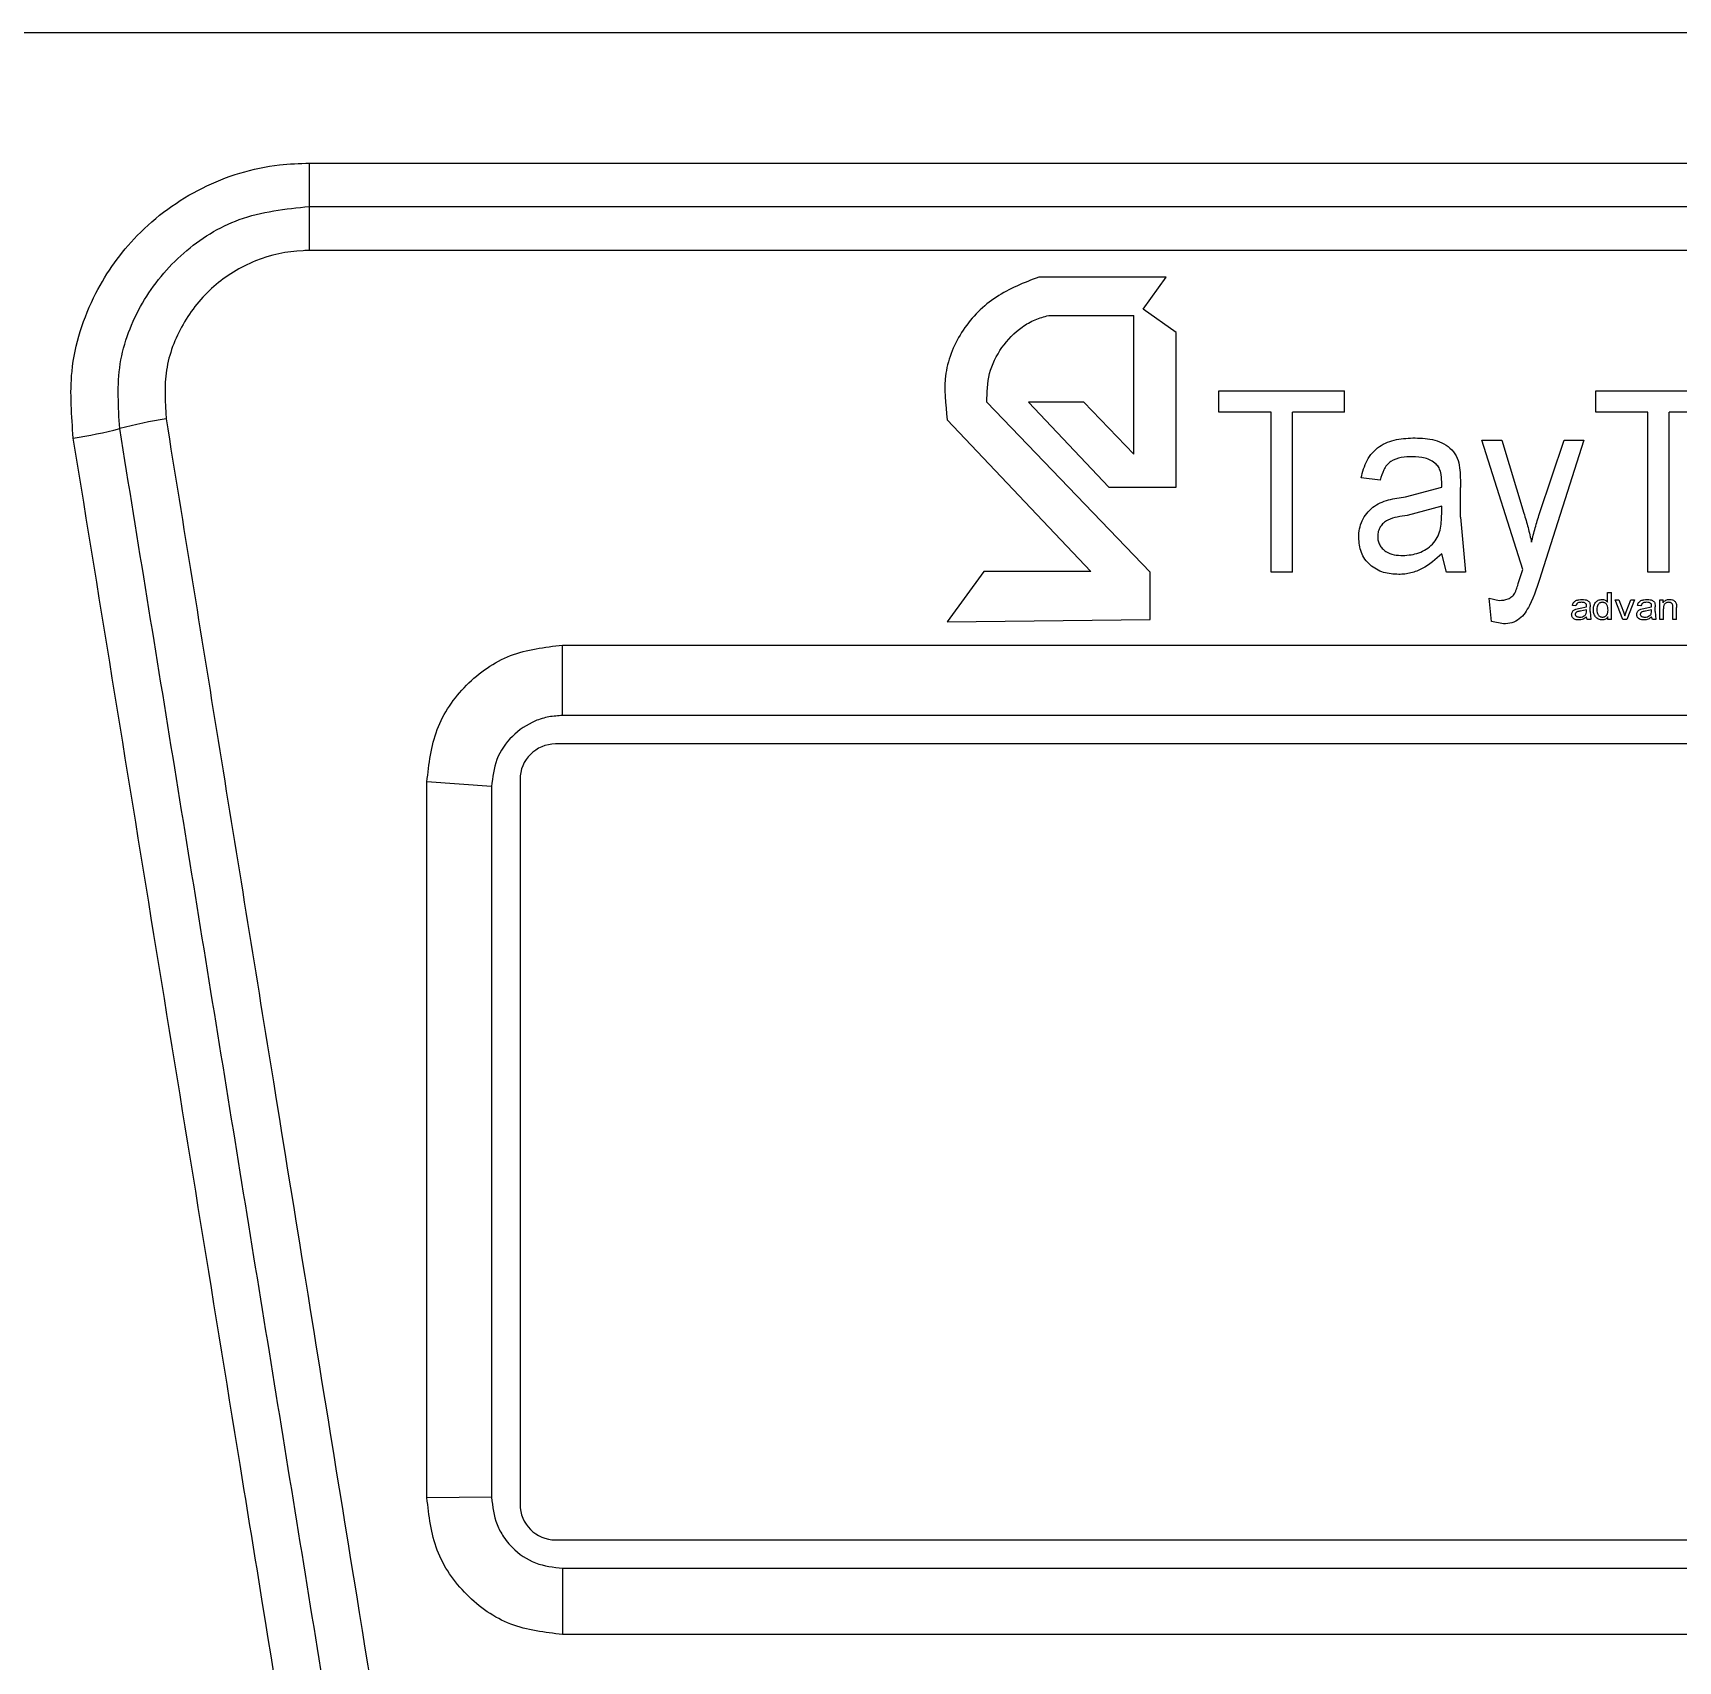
# Model space of a CAD drawing. Extents: x 75 to 2075, y 25 to 1460.
# Drawn here: x 615 to 672.9, y 689.6 to 746.9 of the extents above; entities that cross this region are included whole.
import ezdxf

# ---------------------------------------------------------------- set-up
doc = ezdxf.new("R2010")
doc.units = 0
doc.header["$LTSCALE"] = 5
doc.linetypes.add('SLD-KATı', pattern=[0])
doc.layers.get('0').update_dxf_attribs({"linetype": 'CONTINUOUS'})

msp = doc.modelspace()

# ---------------------------------------------------------------- linework, layer by layer
at = {"color": 7, "linetype": 'SLD-KATı'}
for p, q in [((722.377, 746.87), (612.377, 746.87)), ((624.72, 742.291), (710.035, 742.291)), ((624.72, 740.766), (624.72, 742.291)), ((624.72, 739.213), (624.72, 740.766)), ((624.72, 740.766), (710.035, 740.766)), ((710.035, 739.213), (624.72, 739.213)), ((654.86, 738.28), (650.377, 738.28)), ((654.052, 737.146), (654.86, 738.28)), ((650.728, 736.932), (653.724, 736.932)), ((653.724, 732.051), (653.724, 736.932)), ((655.216, 736.333), (654.052, 737.146)), ((655.216, 730.89), (655.216, 736.333)), ((656.714, 734.277), (661.133, 734.277)), ((656.714, 733.532), (656.714, 734.277)), ((661.133, 733.532), (661.133, 734.277)), ((669.972, 734.277), (674.392, 734.277)), ((669.972, 733.532), (669.972, 734.277)), ((654.296, 727.901), (648.552, 733.876)), ((651.967, 733.876), (650.019, 733.876)), ((650.019, 733.876), (652.846, 730.89)), ((653.724, 732.051), (651.967, 733.876)), ((658.548, 733.532), (656.714, 733.532)), ((658.548, 727.901), (658.548, 733.532)), ((661.133, 733.532), (659.299, 733.532)), ((659.299, 727.901), (659.299, 733.532)), ((671.807, 733.532), (669.972, 733.532)), ((671.807, 727.901), (671.807, 733.532)), ((674.392, 733.532), (672.557, 733.532)), ((672.557, 727.901), (672.557, 733.532)), ((647.16, 733.259), (652.204, 727.927)), ((665.97, 732.539), (666.664, 732.539)), ((667.407, 727.987), (665.97, 732.539)), ((666.664, 732.539), (667.445, 729.975)), ((667.993, 729.958), (668.86, 732.539)), ((669.555, 732.539), (668.051, 727.822)), ((668.86, 732.539), (669.555, 732.539)), ((662.384, 731.132), (661.717, 731.215)), ((664.552, 730.884), (664.552, 731.073)), ((652.846, 730.89), (655.216, 730.89)), ((663.281, 730.552), (664.552, 730.884)), ((665.219, 729.837), (665.219, 730.88)), ((664.552, 730.221), (663.343, 729.89)), ((664.552, 729.945), (664.552, 730.221)), ((665.219, 729.837), (665.386, 727.901)), ((664.719, 727.901), (664.552, 728.541)), ((648.439, 727.927), (647.16, 726.145)), ((652.204, 727.927), (648.439, 727.927)), ((654.296, 726.228), (654.296, 727.901)), ((659.299, 727.901), (658.548, 727.901)), ((665.386, 727.901), (664.719, 727.901)), ((672.557, 727.901), (671.807, 727.901)), ((666.22, 726.988), (666.58, 726.905)), ((666.303, 726.159), (666.22, 726.988)), ((670.388, 727.186), (670.526, 727.186)), ((670.388, 726.839), (670.388, 727.186)), ((670.526, 726.228), (670.526, 727.186)), ((669.275, 726.713), (669.15, 726.726)), ((669.421, 726.626), (669.65, 726.676)), ((669.65, 726.577), (669.435, 726.527)), ((669.65, 726.676), (669.65, 726.704)), ((669.65, 726.535), (669.65, 726.577)), ((669.775, 726.519), (669.775, 726.675)), ((669.775, 726.519), (669.8, 726.228)), ((670.658, 726.925), (670.788, 726.925)), ((670.929, 726.228), (670.658, 726.925)), ((670.788, 726.925), (670.947, 726.506)), ((670.947, 726.506), (670.995, 726.365)), ((670.995, 726.365), (671.04, 726.498)), ((671.04, 726.498), (671.201, 726.925)), ((671.331, 726.925), (671.061, 726.228)), ((671.201, 726.925), (671.331, 726.925)), ((671.564, 726.713), (671.439, 726.726)), ((671.71, 726.626), (671.939, 726.676)), ((671.939, 726.577), (671.724, 726.527)), ((671.939, 726.676), (671.939, 726.704)), ((671.939, 726.535), (671.939, 726.577)), ((672.064, 726.519), (672.064, 726.675)), ((672.064, 726.519), (672.089, 726.228)), ((672.227, 726.925), (672.339, 726.925)), ((672.227, 726.228), (672.227, 726.925)), ((672.339, 726.825), (672.339, 726.925)), ((672.352, 726.228), (672.352, 726.608)), ((672.69, 726.228), (672.69, 726.652)), ((672.815, 726.228), (672.815, 726.655)), ((647.16, 726.145), (654.296, 726.228)), ((666.729, 726.076), (666.303, 726.159)), ((669.675, 726.228), (669.65, 726.324)), ((669.8, 726.228), (669.675, 726.228)), ((670.401, 726.228), (670.401, 726.322)), ((670.526, 726.228), (670.401, 726.228)), ((671.061, 726.228), (670.929, 726.228)), ((671.964, 726.228), (671.939, 726.324)), ((672.089, 726.228), (671.964, 726.228)), ((672.352, 726.228), (672.227, 726.228)), ((672.815, 726.228), (672.69, 726.228)), ((633.627, 725.332), (701.127, 725.332)), ((633.627, 722.854), (633.627, 725.332)), ((701.127, 722.854), (633.627, 722.854)), ((701.377, 721.854), (633.377, 721.854)), ((632.127, 720.604), (632.127, 695.104)), ((628.852, 695.336), (628.852, 720.521)), ((631.127, 720.354), (628.852, 720.521)), ((631.127, 720.354), (631.127, 695.354)), ((631.127, 695.354), (628.852, 695.336)), ((633.377, 693.854), (701.377, 693.854)), ((633.627, 692.854), (633.627, 690.524)), ((633.627, 692.854), (701.127, 692.854)), ((701.127, 690.524), (633.627, 690.524))]:
    msp.add_line(p, q, dxfattribs=at)
for centre, radius, start, end in [((613.905, 748.923), 16.502, 278.73765, 284.52762), ((622.178, 717.225), 16.258, 98.84796, 104.72819), ((633.377, 720.604), 1.25, 90, 180), ((633.377, 695.104), 1.25, 180, 270)]:
    msp.add_arc(centre, radius, start, end, dxfattribs=at)
for points, knots in [([(664.252, 647.854), (664.223, 646.315), (664.169, 643.433), (663.722, 639.414), (662.996, 635.504), (661.93, 631.811), (660.512, 628.469), (659.044, 625.905), (657.625, 623.968), (656.328, 622.53), (654.869, 621.172), (652.982, 619.768), (650.457, 618.438), (647.722, 617.551), (644.745, 617.056), (641.4, 616.982), (637.508, 617.496), (633.499, 618.616), (629.596, 620.209), (625.764, 622.222), (622.022, 624.628), (618.639, 627.187), (615.867, 629.553), (613.511, 631.748), (611.246, 634.022), (608.802, 636.673), (605.946, 640.037), (602.674, 644.28), (599.01, 649.594), (595.274, 655.706), (591.674, 662.375), (587.664, 670.781), (583.613, 680.768), (579.833, 692.105), (576.62, 703.803), (573.966, 715.844), (571.831, 728.411), (570.275, 740.825), (569.226, 753.122), (568.571, 765.352), (568.241, 777.595), (568.177, 791.211), (568.48, 806.204), (568.887, 817.768), (569.265, 823.925), (569.308, 824.633)], [0, 0, 0, 0, 0.015359, 0.028768, 0.040538, 0.055652, 0.068296, 0.078945, 0.087912, 0.095376, 0.101431, 0.111646, 0.124451, 0.137948, 0.149008, 0.163529, 0.180692, 0.198073, 0.213929, 0.230104, 0.247438, 0.263414, 0.276289, 0.286456, 0.297453, 0.309874, 0.323826, 0.342771, 0.364374, 0.388911, 0.414532, 0.440016, 0.481808, 0.522147, 0.560258, 0.605028, 0.648882, 0.693079, 0.737258, 0.781095, 0.825767, 0.871167, 0.931031, 0.99206, 1, 1, 1, 1]), ([(563.037, 823.851), (562.846, 820.26), (562.341, 810.756), (561.963, 795.383), (561.939, 778.806), (562.374, 763.543), (563.191, 749.701), (564.47, 736.397), (566.234, 723.709), (568.247, 712.749), (570.337, 703.437), (572.355, 695.657), (574.551, 688.237), (576.913, 681.173), (579.498, 674.273), (582.485, 667.146), (585.937, 659.855), (589.935, 652.43), (594.211, 645.476), (598.601, 639.244), (602.414, 634.484), (605.786, 630.685), (609.027, 627.352), (612.494, 624.165), (616.105, 621.228), (619.753, 618.617), (623.659, 616.23), (627.501, 614.302), (630.934, 612.931), (633.796, 612.035), (636.464, 611.398), (639.333, 610.933), (642.62, 610.721), (645.971, 610.902), (649.054, 611.458), (651.96, 612.338), (654.984, 613.681), (658.01, 615.618), (660.597, 617.903), (662.47, 620.024), (664.021, 622.132), (665.583, 624.687), (667.11, 627.92), (668.465, 631.788), (669.548, 636.238), (670.35, 641.69), (670.448, 645.683), (670.502, 647.854)], [0, 0, 0, 0, 0.037955, 0.100459, 0.16138, 0.21076, 0.258122, 0.303101, 0.345508, 0.385404, 0.412389, 0.438188, 0.462868, 0.486494, 0.509129, 0.532746, 0.559573, 0.585267, 0.612391, 0.636953, 0.658055, 0.671185, 0.686397, 0.703704, 0.717982, 0.733293, 0.74953, 0.765516, 0.778724, 0.789252, 0.798124, 0.808743, 0.821341, 0.834772, 0.84627, 0.856386, 0.868528, 0.882827, 0.895364, 0.905185, 0.912323, 0.922395, 0.935611, 0.947823, 0.962317, 0.979518, 1, 1, 1, 1]), ([(616.412, 732.613), (616.351, 733.399), (616.214, 735.146), (617.029, 737.662), (618.631, 739.917), (620.874, 741.545), (623.069, 742.228), (624.366, 742.278), (624.72, 742.291)], [0, 0, 0, 0, 0.1631352, 0.3626724, 0.5357388, 0.7321033, 0.9268795, 1, 1, 1, 1]), ([(618.045, 732.949), (617.997, 733.713), (617.903, 735.242), (618.741, 737.432), (620.206, 739.211), (622.268, 740.5), (623.877, 740.675), (624.72, 740.766)], [0, 0, 0, 0, 0.196329, 0.39277, 0.589294, 0.784926, 1, 1, 1, 1]), ([(624.72, 739.213), (624.645, 739.212), (623.998, 739.203), (622.778, 738.934), (621.286, 738.018), (620.193, 736.663), (619.57, 735.016), (619.641, 733.865), (619.677, 733.289)], [0, 0, 0, 0, 0.02539, 0.219485, 0.414315, 0.609465, 0.804627, 1, 1, 1, 1]), ([(650.377, 738.28), (649.86, 738.078), (648.826, 737.675), (647.632, 736.478), (646.971, 734.908), (647.097, 733.809), (647.16, 733.259)], [0, 0, 0, 0, 0.250331, 0.50023, 0.750331, 1, 1, 1, 1]), ([(648.552, 733.876), (648.559, 734.217), (648.573, 734.899), (649.042, 735.831), (649.643, 736.448), (650.235, 736.797), (650.565, 736.887), (650.728, 736.932)], [0, 0, 0, 0, 0.2496506, 0.4995637, 0.7493798, 0.8765215, 1, 1, 1, 1]), ([(629.772, 660.609), (629.508, 662.242), (628.184, 670.406), (626.21, 682.585), (623.854, 697.113), (621.917, 709.06), (619.979, 721.019), (618.689, 728.972), (618.045, 732.949)], [0, 0, 0, 0, 0.068048, 0.340393, 0.504714, 0.669037, 0.834518, 1, 1, 1, 1]), ([(619.677, 733.289), (620.287, 729.519), (621.508, 721.974), (623.807, 707.761), (626.577, 690.635), (629.267, 674.009), (630.872, 664.085), (631.405, 660.789)], [0, 0, 0, 0, 0.156571, 0.313392, 0.587524, 0.862996, 1, 1, 1, 1]), ([(628.14, 660.434), (627.511, 664.306), (625.828, 674.659), (623.869, 686.715), (621.564, 700.903), (619.337, 714.61), (617.387, 726.612), (616.412, 732.613)], [0, 0, 0, 0, 0.1616473, 0.4322715, 0.4998901, 0.7499446, 1, 1, 1, 1]), ([(661.717, 731.215), (661.772, 731.427), (661.855, 731.745), (662.106, 732.107), (662.432, 732.4), (662.961, 732.595), (663.398, 732.613), (663.617, 732.622)], [0, 0, 0, 0, 0.249994, 0.375696, 0.500295, 0.7496, 1, 1, 1, 1]), ([(663.617, 732.622), (663.851, 732.612), (664.202, 732.596), (664.638, 732.422), (664.92, 732.212), (665.122, 731.918), (665.206, 731.457), (665.214, 731.111), (665.219, 730.88)], [0, 0, 0, 0, 0.249921, 0.374116, 0.499885, 0.624371, 0.749464, 1, 1, 1, 1]), ([(663.52, 731.96), (663.39, 731.955), (663.13, 731.946), (662.808, 731.845), (662.614, 731.666), (662.476, 731.444), (662.421, 731.257), (662.384, 731.132)], [0, 0, 0, 0, 0.250476, 0.49959, 0.625282, 0.74969, 1, 1, 1, 1]), ([(664.358, 731.699), (664.299, 731.745), (664.182, 731.838), (663.896, 731.941), (663.67, 731.953), (663.52, 731.96)], [0, 0, 0, 0, 0.249931, 0.500094, 1, 1, 1, 1]), ([(664.552, 731.073), (664.547, 731.185), (664.54, 731.353), (664.467, 731.569), (664.394, 731.656), (664.358, 731.699)], [0, 0, 0, 0, 0.500289, 0.750463, 1, 1, 1, 1]), ([(661.634, 729.121), (661.639, 729.222), (661.649, 729.424), (661.746, 729.715), (661.908, 729.974), (662.125, 730.188), (662.388, 730.346), (662.775, 730.476), (663.079, 730.522), (663.281, 730.552)], [0, 0, 0, 0, 0.125039, 0.249937, 0.374662, 0.49979, 0.621918, 0.749797, 1, 1, 1, 1]), ([(663.343, 729.89), (663.103, 729.862), (662.803, 729.826), (662.502, 729.633), (662.386, 729.497), (662.327, 729.361), (662.304, 729.245), (662.302, 729.186), (662.301, 729.157)], [0, 0, 0, 0, 0.499753, 0.625475, 0.749783, 0.874683, 0.937292, 1, 1, 1, 1]), ([(663.188, 728.481), (663.379, 728.498), (663.667, 728.525), (664.008, 728.701), (664.235, 728.877), (664.406, 729.109), (664.537, 729.469), (664.546, 729.755), (664.552, 729.945)], [0, 0, 0, 0, 0.249356, 0.374556, 0.499661, 0.624723, 0.749764, 1, 1, 1, 1]), ([(667.445, 729.975), (667.494, 729.805), (667.594, 729.466), (667.674, 729.121), (667.714, 728.948)], [0, 0, 0, 0, 0.500012, 1, 1, 1, 1]), ([(667.714, 728.948), (667.755, 729.119), (667.835, 729.459), (667.94, 729.792), (667.993, 729.958)], [0, 0, 0, 0, 0.49999, 1, 1, 1, 1]), ([(663.041, 727.818), (662.859, 727.829), (662.586, 727.845), (662.252, 727.991), (662.028, 728.147), (661.846, 728.349), (661.67, 728.668), (661.648, 728.94), (661.634, 729.121)], [0, 0, 0, 0, 0.249889, 0.375098, 0.500244, 0.625396, 0.750566, 1, 1, 1, 1]), ([(662.301, 729.157), (662.303, 729.105), (662.309, 729), (662.366, 728.854), (662.46, 728.727), (662.622, 728.593), (662.874, 728.495), (663.083, 728.486), (663.188, 728.481)], [0, 0, 0, 0, 0.125181, 0.25019, 0.371652, 0.500336, 0.749703, 1, 1, 1, 1]), ([(664.552, 728.541), (664.337, 728.348), (664.014, 728.059), (663.539, 727.879), (663.257, 727.825), (663.113, 727.82), (663.041, 727.818)], [0, 0, 0, 0, 0.499232, 0.749383, 0.874667, 1, 1, 1, 1]), ([(668.051, 727.822), (667.934, 727.445), (667.788, 726.975), (667.493, 726.462), (667.292, 726.243), (667.025, 726.099), (666.828, 726.084), (666.729, 726.076)], [0, 0, 0, 0, 0.500698, 0.625807, 0.750681, 0.87527, 1, 1, 1, 1]), ([(667.127, 727.154), (667.14, 727.187), (667.176, 727.277), (667.269, 727.555), (667.347, 727.8), (667.407, 727.987)], [0, 0, 0, 0, 0.1212175, 0.3282302, 1, 1, 1, 1]), ([(666.58, 726.905), (666.686, 726.911), (666.846, 726.919), (667.004, 727.019), (667.081, 727.09), (667.111, 727.133), (667.127, 727.154)], [0, 0, 0, 0, 0.499027, 0.749094, 0.874547, 1, 1, 1, 1]), ([(669.125, 726.411), (669.126, 726.428), (669.128, 726.462), (669.15, 726.508), (669.182, 726.548), (669.237, 726.587), (669.32, 726.614), (669.387, 726.622), (669.421, 726.626)], [0, 0, 0, 0, 0.125144, 0.24991, 0.370773, 0.499939, 0.74207, 1, 1, 1, 1]), ([(669.378, 726.216), (669.348, 726.217), (669.288, 726.22), (669.217, 726.249), (669.17, 726.287), (669.143, 726.324), (669.127, 726.366), (669.126, 726.396), (669.125, 726.411)], [0, 0, 0, 0, 0.25017, 0.499649, 0.626668, 0.749928, 0.872626, 1, 1, 1, 1]), ([(669.15, 726.726), (669.161, 726.761), (669.178, 726.813), (669.228, 726.868), (669.289, 726.909), (669.379, 726.934), (669.453, 726.936), (669.489, 726.937)], [0, 0, 0, 0, 0.249398, 0.373162, 0.499575, 0.749441, 1, 1, 1, 1]), ([(669.435, 726.527), (669.396, 726.523), (669.345, 726.517), (669.29, 726.491), (669.268, 726.471), (669.253, 726.446), (669.251, 726.427), (669.25, 726.417)], [0, 0, 0, 0, 0.5005218, 0.6372247, 0.7584146, 0.8753154, 1, 1, 1, 1]), ([(669.25, 726.417), (669.251, 726.408), (669.252, 726.391), (669.264, 726.368), (669.282, 726.349), (669.31, 726.331), (669.353, 726.318), (669.388, 726.316), (669.408, 726.315)], [0, 0, 0, 0, 0.1226342, 0.2402408, 0.362558, 0.4994174, 0.716836, 1, 1, 1, 1]), ([(669.472, 726.838), (669.447, 726.837), (669.405, 726.835), (669.354, 726.822), (669.322, 726.801), (669.295, 726.768), (669.283, 726.736), (669.275, 726.713)], [0, 0, 0, 0, 0.283114, 0.500381, 0.605909, 0.72072, 1, 1, 1, 1]), ([(669.408, 726.315), (669.439, 726.317), (669.502, 726.322), (669.574, 726.357), (669.618, 726.401), (669.647, 726.457), (669.649, 726.504), (669.65, 726.535)], [0, 0, 0, 0, 0.252513, 0.504366, 0.624295, 0.748705, 1, 1, 1, 1]), ([(669.617, 726.799), (669.606, 726.806), (669.585, 726.82), (669.536, 726.835), (669.497, 726.837), (669.472, 726.838)], [0, 0, 0, 0, 0.249939, 0.500072, 1, 1, 1, 1]), ([(669.489, 726.937), (669.528, 726.936), (669.585, 726.934), (669.659, 726.912), (669.709, 726.885), (669.751, 726.845), (669.773, 726.77), (669.775, 726.713), (669.775, 726.675)], [0, 0, 0, 0, 0.250321, 0.378823, 0.500405, 0.624952, 0.749743, 1, 1, 1, 1]), ([(669.65, 726.704), (669.649, 726.722), (669.648, 726.748), (669.635, 726.78), (669.623, 726.792), (669.617, 726.799)], [0, 0, 0, 0, 0.500443, 0.754566, 1, 1, 1, 1]), ([(669.888, 726.577), (669.89, 726.621), (669.895, 726.709), (669.943, 726.812), (670.004, 726.877), (670.061, 726.911), (670.124, 726.934), (670.169, 726.936), (670.192, 726.937)], [0, 0, 0, 0, 0.25011, 0.499442, 0.625146, 0.748817, 0.870202, 1, 1, 1, 1]), ([(670.202, 726.216), (670.18, 726.217), (670.135, 726.219), (670.071, 726.242), (670.014, 726.277), (669.966, 726.324), (669.927, 726.38), (669.894, 726.464), (669.89, 726.532), (669.888, 726.577)], [0, 0, 0, 0, 0.12503, 0.249999, 0.372466, 0.500167, 0.62292, 0.75024, 1, 1, 1, 1]), ([(670.202, 726.838), (670.187, 726.837), (670.156, 726.834), (670.114, 726.816), (670.078, 726.788), (670.043, 726.743), (670.017, 726.67), (670.014, 726.61), (670.013, 726.576)], [0, 0, 0, 0, 0.126959, 0.249908, 0.374221, 0.500259, 0.719138, 1, 1, 1, 1]), ([(670.013, 726.576), (670.014, 726.545), (670.017, 726.484), (670.044, 726.411), (670.085, 726.365), (670.121, 726.337), (670.164, 726.319), (670.195, 726.316), (670.211, 726.315)], [0, 0, 0, 0, 0.250296, 0.499684, 0.622131, 0.750117, 0.870158, 1, 1, 1, 1]), ([(670.192, 726.937), (670.211, 726.936), (670.249, 726.934), (670.302, 726.914), (670.351, 726.883), (670.375, 726.854), (670.388, 726.839)], [0, 0, 0, 0, 0.250112, 0.500181, 0.740701, 1, 1, 1, 1]), ([(670.404, 726.563), (670.403, 726.595), (670.401, 726.659), (670.376, 726.737), (670.335, 726.788), (670.297, 726.816), (670.251, 726.834), (670.219, 726.837), (670.202, 726.838)], [0, 0, 0, 0, 0.250425, 0.499793, 0.624664, 0.750093, 0.869114, 1, 1, 1, 1]), ([(670.211, 726.315), (670.226, 726.316), (670.256, 726.319), (670.297, 726.335), (670.333, 726.361), (670.373, 726.405), (670.401, 726.475), (670.403, 726.534), (670.404, 726.563)], [0, 0, 0, 0, 0.128652, 0.24765, 0.375885, 0.500492, 0.749824, 1, 1, 1, 1]), ([(671.414, 726.411), (671.415, 726.428), (671.417, 726.462), (671.439, 726.508), (671.471, 726.548), (671.526, 726.587), (671.609, 726.614), (671.676, 726.622), (671.71, 726.626)], [0, 0, 0, 0, 0.125148, 0.249907, 0.370785, 0.499935, 0.74209, 1, 1, 1, 1]), ([(671.667, 726.216), (671.637, 726.217), (671.577, 726.22), (671.506, 726.249), (671.459, 726.287), (671.432, 726.324), (671.416, 726.366), (671.415, 726.396), (671.414, 726.411)], [0, 0, 0, 0, 0.250167, 0.499642, 0.62668, 0.749938, 0.872625, 1, 1, 1, 1]), ([(671.439, 726.726), (671.45, 726.761), (671.467, 726.813), (671.517, 726.868), (671.578, 726.909), (671.668, 726.934), (671.742, 726.936), (671.778, 726.937)], [0, 0, 0, 0, 0.249399, 0.373177, 0.499573, 0.74944, 1, 1, 1, 1]), ([(671.724, 726.527), (671.685, 726.523), (671.634, 726.517), (671.579, 726.491), (671.557, 726.471), (671.542, 726.446), (671.54, 726.427), (671.539, 726.417)], [0, 0, 0, 0, 0.500494, 0.637235, 0.758428, 0.875313, 1, 1, 1, 1]), ([(671.539, 726.417), (671.54, 726.408), (671.541, 726.391), (671.553, 726.368), (671.571, 726.349), (671.599, 726.331), (671.642, 726.318), (671.677, 726.316), (671.697, 726.315)], [0, 0, 0, 0, 0.122634, 0.24024, 0.362556, 0.499378, 0.716837, 1, 1, 1, 1]), ([(671.761, 726.838), (671.736, 726.837), (671.694, 726.835), (671.643, 726.822), (671.611, 726.801), (671.584, 726.768), (671.572, 726.736), (671.564, 726.713)], [0, 0, 0, 0, 0.283147, 0.500411, 0.605938, 0.720723, 1, 1, 1, 1]), ([(671.697, 726.315), (671.728, 726.317), (671.791, 726.322), (671.863, 726.357), (671.907, 726.401), (671.936, 726.457), (671.938, 726.504), (671.939, 726.535)], [0, 0, 0, 0, 0.252491, 0.504369, 0.624299, 0.748699, 1, 1, 1, 1]), ([(671.906, 726.799), (671.895, 726.806), (671.874, 726.82), (671.825, 726.835), (671.786, 726.837), (671.761, 726.838)], [0, 0, 0, 0, 0.249901, 0.500106, 1, 1, 1, 1]), ([(671.778, 726.937), (671.816, 726.936), (671.874, 726.934), (671.948, 726.912), (671.998, 726.885), (672.04, 726.845), (672.062, 726.77), (672.064, 726.713), (672.064, 726.675)], [0, 0, 0, 0, 0.250318, 0.378838, 0.500419, 0.624963, 0.749746, 1, 1, 1, 1]), ([(671.939, 726.704), (671.938, 726.722), (671.937, 726.748), (671.924, 726.78), (671.912, 726.792), (671.906, 726.799)], [0, 0, 0, 0, 0.500448, 0.754568, 1, 1, 1, 1]), ([(672.339, 726.825), (672.353, 726.843), (672.381, 726.877), (672.438, 726.913), (672.501, 726.934), (672.546, 726.936), (672.569, 726.937)], [0, 0, 0, 0, 0.250009, 0.49981, 0.742897, 1, 1, 1, 1]), ([(672.542, 726.838), (672.526, 726.837), (672.495, 726.835), (672.453, 726.822), (672.418, 726.801), (672.389, 726.772), (672.37, 726.736), (672.355, 726.681), (672.353, 726.638), (672.352, 726.608)], [0, 0, 0, 0, 0.140562, 0.266336, 0.383621, 0.499854, 0.617577, 0.740598, 1, 1, 1, 1]), ([(672.69, 726.652), (672.689, 726.674), (672.689, 726.709), (672.679, 726.754), (672.663, 726.784), (672.641, 726.808), (672.613, 726.825), (672.579, 726.835), (672.555, 726.837), (672.542, 726.838)], [0, 0, 0, 0, 0.2501634, 0.3845854, 0.5000905, 0.6155168, 0.7323964, 0.8584572, 1, 1, 1, 1]), ([(672.569, 726.937), (672.605, 726.934), (672.661, 726.929), (672.726, 726.898), (672.768, 726.863), (672.796, 726.817), (672.814, 726.746), (672.814, 726.691), (672.815, 726.655)], [0, 0, 0, 0, 0.249455, 0.381621, 0.49961, 0.61821, 0.749547, 1, 1, 1, 1]), ([(669.65, 726.324), (669.61, 726.294), (669.529, 726.233), (669.428, 726.221), (669.378, 726.216)], [0, 0, 0, 0, 0.500653, 1, 1, 1, 1]), ([(670.401, 726.322), (670.389, 726.306), (670.366, 726.274), (670.317, 726.241), (670.261, 726.219), (670.222, 726.217), (670.202, 726.216)], [0, 0, 0, 0, 0.249872, 0.499774, 0.749853, 1, 1, 1, 1]), ([(671.939, 726.324), (671.899, 726.294), (671.818, 726.233), (671.717, 726.221), (671.667, 726.216)], [0, 0, 0, 0, 0.500653, 1, 1, 1, 1]), ([(628.852, 720.521), (628.923, 721.151), (629.066, 722.407), (630.165, 723.996), (631.742, 725.113), (632.999, 725.259), (633.627, 725.332)], [0, 0, 0, 0, 0.2508608, 0.5010149, 0.7503229, 1, 1, 1, 1]), ([(633.627, 722.854), (633.465, 722.845), (633.136, 722.826), (632.506, 722.629), (631.814, 722.165), (631.24, 721.333), (631.165, 720.681), (631.127, 720.354)], [0, 0, 0, 0, 0.123829, 0.250326, 0.499321, 0.74936, 1, 1, 1, 1]), ([(633.627, 690.524), (633.001, 690.597), (631.748, 690.742), (630.171, 691.855), (629.067, 693.444), (628.924, 694.704), (628.852, 695.336)], [0, 0, 0, 0, 0.24914, 0.498566, 0.748588, 1, 1, 1, 1]), ([(631.127, 695.354), (631.163, 695.026), (631.218, 694.533), (631.509, 694.007), (631.707, 693.747), (632.04, 693.391), (632.646, 692.966), (633.3, 692.891), (633.627, 692.854)], [0, 0, 0, 0, 0.2502189, 0.375732, 0.4556162, 0.5009316, 0.7503781, 1, 1, 1, 1])]:
    msp.add_open_spline(points, degree=3, knots=knots, dxfattribs=at)

doc.saveas('drawing.dxf')
